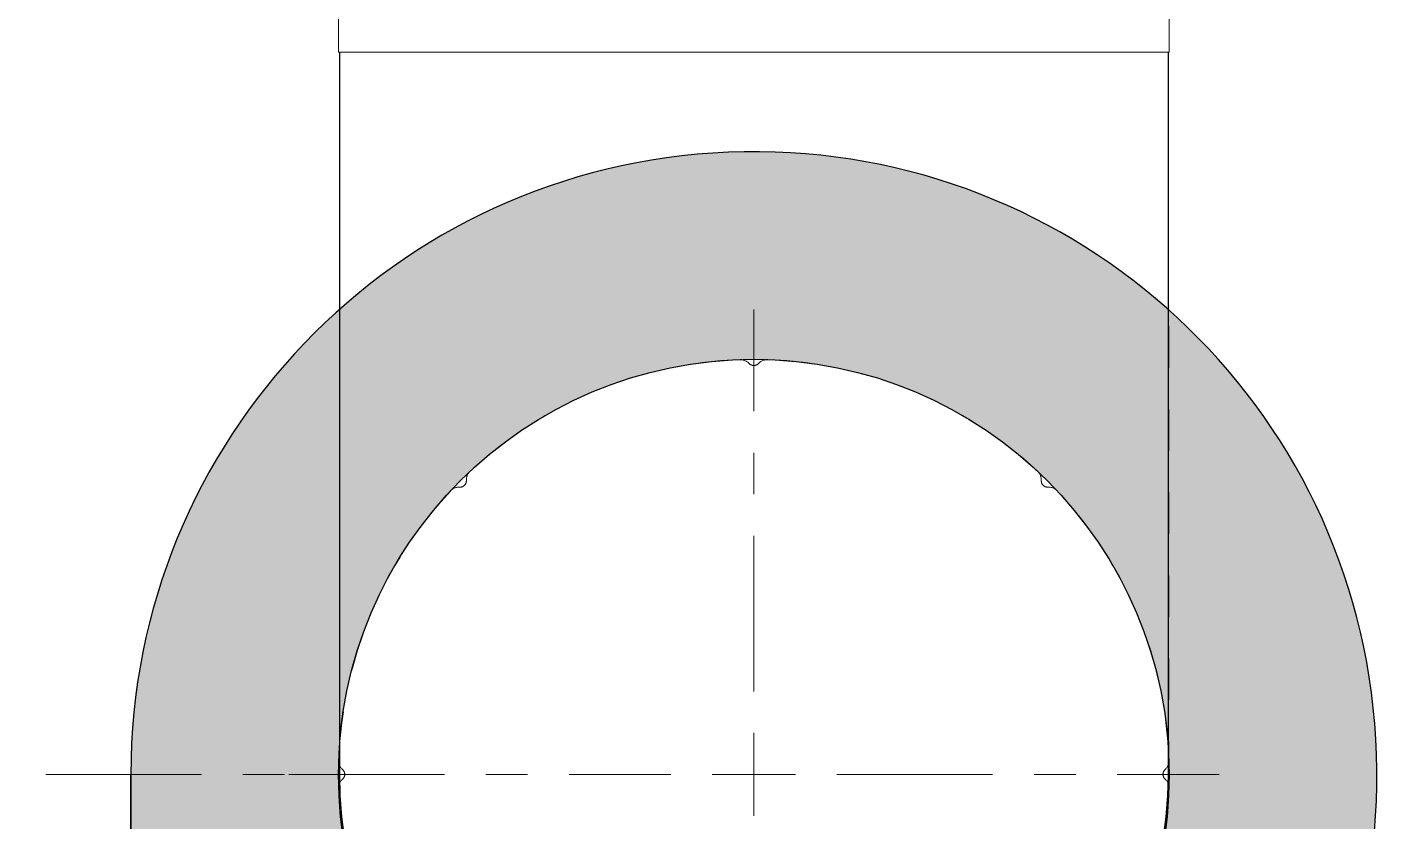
# Model space of a CAD drawing. Header units: inches. Extents: x 0.97 to 7.9, y 2.79 to 9.99.
# Drawn here: x 4.585 to 7.835, y 6.04 to 7.953 of the extents above; entities that cross this region are included whole.
import ezdxf

# ---------------------------------------------------------------- set-up
doc = ezdxf.new("R2010")
doc.units = ezdxf.units.IN
doc.header["$LTSCALE"] = 0.5
doc.header["$MEASUREMENT"] = 0
for name, pattern in [('CENTER2', [1.125, 0.75, -0.125, 0.125, -0.125]), ('HIDDEN', [0.2, 0.1, -0.1]), ('HIDDEN2', [0.1875, 0.125, -0.0625])]:
    doc.linetypes.add(name, pattern=pattern)
doc.layers.get('0').update_dxf_attribs({"true_color": 0xc2ced6})
for name, color, linetype, lineweight in [('FABRIC-ROLL', 7, 'Continuous', 30), ('SHADE-BRACKET', 7, 'Continuous', 30), ('SUB-BRACKET', 7, 'Continuous', 18), ('TEXT', 7, 'Continuous', 18), ('TUBE', 7, 'HIDDEN2', 18)]:
    doc.layers.add(name, color=color, linetype=linetype, lineweight=lineweight)

# ---------------------------------------------------------------- blocks, each defined once
blk = doc.blocks.new('SHADE-BRACKET-085598')
at = {"layer": 'SHADE-BRACKET', "extrusion": (1, -2.22045e-16, 0)}
for p, q in [((3.1521, 1.2374, -0.7264), (3.1521, -0.5026, -0.7264)), ((5.1481, -0.5026, -0.7264), (5.1481, 1.2374, -0.7264))]:
    blk.add_line(p, q, dxfattribs=at)
at = {"layer": 'SHADE-BRACKET'}
blk.add_arc((4.1501, -0.5026, -0.7264), 0.998, 180, 0, dxfattribs=at)
blk = doc.blocks.new('*U19')
at = {"color": 0, "linetype": 'CENTER2', "transparency": 16777216}
for p, q in [((0, 0.2), (0, 1.12)), ((-1.12, 0), (-0.2, 0)), ((0.2, 0), (1.12, 0)), ((0, -1.12), (0, -0.2))]:
    blk.add_line(p, q, dxfattribs=at)
at = {"color": 0, "linetype": 'Continuous', "transparency": 16777216}
for p, q in [((0, -0.1), (0, 0.1)), ((-0.1, 0), (0.1, 0))]:
    blk.add_line(p, q, dxfattribs=at)
blk = doc.blocks.new('TUBE-085598')
at = {"layer": 'TUBE'}
for centre, radius, start, end in [((4.1501, -0.5026, -0.7264), 1, 91.9513, 133.0487), ((4.117, 0.4669, -0.7264), 0.03, 42.7786, 91.9513), ((4.1831, 0.4669, -0.7264), 0.03, 88.0487, 137.2214), ((4.1501, -0.5026, -0.7264), 1, 46.9513, 88.0487), ((4.1501, 0.4974, -0.7264), 0.015, 222.7786, 317.2214), ((3.4879, 0.2063, -0.7264), 0.03, 133.0487, 182.2214), ((4.8122, 0.2063, -0.7264), 0.03, 357.7786, 46.9513), ((3.4429, 0.2045, -0.7264), 0.015, 267.7786, 2.2214), ((4.8572, 0.2045, -0.7264), 0.015, 177.7786, 272.2214), ((4.1501, -0.5026, -0.7264), 1, 136.9513, 178.0487), ((3.4412, 0.1596, -0.7264), 0.03, 87.7786, 136.9513), ((4.8589, 0.1596, -0.7264), 0.03, 43.0487, 92.2214), ((4.1501, -0.5026, -0.7264), 1, 1.9513, 43.0487), ((3.1806, -0.4695, -0.7264), 0.03, 178.0487, 227.2214), ((3.1806, -0.4695, -0.7264), 0.03, 178.0487, 227.2214), ((5.1195, -0.4695, -0.7264), 0.03, 312.7786, 1.9513), ((3.1806, -0.5356, -0.7264), 0.03, 132.7786, 181.9513), ((3.1806, -0.5356, -0.7264), 0.03, 132.7786, 181.9513), ((3.1501, -0.5026, -0.7264), 0.015, 312.7786, 47.2214), ((5.1501, -0.5026, -0.7264), 0.015, 132.7786, 227.2214), ((5.1195, -0.5356, -0.7264), 0.03, 358.0487, 47.2214), ((4.1501, -0.5026, -0.7264), 1, 181.9513, 223.0487), ((4.1501, -0.5026, -0.7264), 1, 316.9513, 358.0487)]:
    blk.add_arc(centre, radius, start, end, dxfattribs=at)
at = {"layer": 'TUBE', "extrusion": (4.93038e-32, 2.22045e-16, -1)}
for centre, start, end in [((-4.1501, 0.4974, 0.7264), 222.7786, 317.2214), ((-3.4429, 0.2045, 0.7264), 177.7786, 272.2214), ((-4.8572, 0.2045, 0.7264), 267.7786, 2.2214), ((-3.1501, -0.5026, 0.7264), 132.7786, 227.2214), ((-5.1501, -0.5026, 0.7264), 312.7786, 47.2214)]:
    blk.add_arc(centre, 0.015, start, end, dxfattribs=at)
at = {"linetype": 'CENTER2'}
blk.add_blockref('*U19', (4.1501, -0.5026, -0.7264), dxfattribs=at)
blk = doc.blocks.new('FOOT-COVER-085598')
at = {"layer": 'SUB-BRACKET', "extrusion": (1, -2.22045e-16, 0)}
for p, q in [((3.1501, 1.4374, -0.7264), (3.1501, 1.2374, -0.7264)), ((5.1501, 1.4374, -0.7264), (5.1501, 1.2374, -0.7264)), ((5.1501, 1.2374, -0.7264), (3.1501, 1.2374, -0.7264))]:
    blk.add_line(p, q, dxfattribs=at)
blk = doc.blocks.new('ROLL-085598')
at = {"layer": 'FABRIC-ROLL'}
h = blk.add_hatch(color=254, dxfattribs=at)
edge = h.paths.add_edge_path()
edge.add_arc((4.1501, -0.5026), 1.5, 189.3668, 540)
edge.add_line((2.6501, -0.5026), (2.6501, -3.4966))
edge.add_line((2.6501, -3.4966), (2.6701, -3.4966))
edge.add_line((2.6701, -3.4966), (2.6701, -0.7467))
edge = h.paths.add_edge_path(flags=16)
edge.add_arc((4.1501, -0.5026), 1, -90, 270)
at = {"layer": 'FABRIC-ROLL', "extrusion": (1, -2.22045e-16, 0)}
blk.add_line((2.6501, -0.5026, -0.7264), (2.6501, -3.4966, -0.7264), dxfattribs=at)
at = {"layer": 'FABRIC-ROLL'}
blk.add_line((2.6501, -3.4966, -0.7264), (2.6501, -0.5026, -0.7264), dxfattribs=at)
blk.add_circle((4.1501, -0.5026, -0.7264), 1, dxfattribs=at)
blk.add_arc((4.1501, -0.5026, -0.7264), 1.5, 189.3668, 180, dxfattribs=at)
blk.add_arc((4.1501, -0.5026, -0.7264), 1.5, 189.3668, 180, dxfattribs=at)
at = {"layer": 'FABRIC-ROLL', "extrusion": (4.93038e-32, 2.22045e-16, -1)}
for start, end in [(270, 90), (90, 270)]:
    blk.add_arc((-4.1501, -0.5026, 0.7264), 1, start, end, dxfattribs=at)
at = {"layer": 'SHADE-BRACKET'}
blk.add_blockref('SHADE-BRACKET-085598', (0, 0), dxfattribs=at)
at = {"layer": 'SUB-BRACKET'}
blk.add_blockref('FOOT-COVER-085598', (0, 0), dxfattribs=at)
at = {"layer": 'TUBE'}
blk.add_blockref('TUBE-085598', (0, 0), dxfattribs=at)
blk = doc.blocks.new('SYSTEM-085598')
at = {"layer": 'SHADE-BRACKET', "linetype": 'HIDDEN'}
for p, q in [((3.1521, 0.6173, -0.7264), (3.1521, -0.5026, -0.7264)), ((5.1481, 0.5769, -0.7264), (5.1481, -0.5429, -0.7264))]:
    blk.add_line(p, q, dxfattribs=at)
at = {"layer": 'SHADE-BRACKET'}
blk.add_blockref('ROLL-085598', (0, 0), dxfattribs=at)

msp = doc.modelspace()

# ---------------------------------------------------------------- linework, layer by layer
at = {"layer": 'TEXT', "linetype": 'CENTER2'}
msp.add_line((3.9547, 6.1521), (5.2147, 6.1521), dxfattribs=at)

# ---------------------------------------------------------------- block references
at = {"layer": 'SHADE-BRACKET'}
msp.add_blockref('SYSTEM-085598', (2.1847, 6.6547, 0.7264), dxfattribs=at)

doc.saveas('drawing.dxf')
